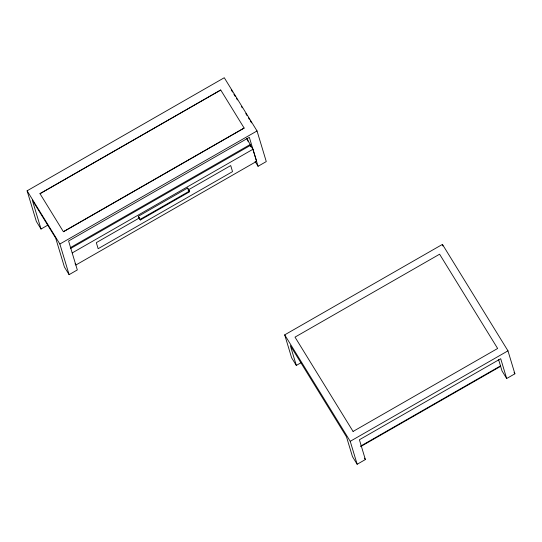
<?xml version="1.0" encoding="UTF-8"?>
<svg xmlns="http://www.w3.org/2000/svg" width="542" height="542" viewBox="0 0 542 542"><rect width="100%" height="100%" fill="white"/><g stroke="black" fill="none" stroke-linecap="round" stroke-linejoin="round"><path stroke-width="0.81" d="M47.872 225.106L41.023 229.036L36.348 221.434L27.1 190.811L224.273 77.736L257.037 130.954L266.278 161.57L258.067 166.286L255.086 161.448M39.993 193.704L220.716 89.986L244.137 128.061L63.4 231.719L39.979 193.636L220.736 90.047M258.067 166.286L249.327 137.336L68.583 240.994L77.323 269.943L69.112 274.652L59.864 244.029L257.037 130.954M70.277 247.708L250.289 144.47L246.624 138.522M70.528 248.541L250.54 145.31L252.972 149.26L256.623 161.353L75.887 265.011L75.074 263.69M72.235 252.918L252.972 149.26M138.285 216.312L187.579 188.047L189.449 191.089L189.646 191.732L140.351 219.998L138.285 216.312L140.351 219.998M139.646 217.796L96.313 242.647L98.143 248.697L232.538 171.624L230.716 165.574L188.115 189.998M140.161 219.354L189.449 191.089M301.108 362.679L296.318 365.43L291.637 357.828L284.699 334.861L442.441 244.401L507.969 350.837L514.9 373.804L506.682 378.512L502.007 370.911L498.613 359.671M353.059 431.452L497.637 348.479L439.596 254.205L295.004 337.131L353.045 431.398M506.682 378.512L500.706 358.716L359.4 439.752L365.376 459.555L357.164 464.264L350.227 441.303L507.969 350.837M360.647 446.093L500.49 365.897M360.776 446.527L500.618 366.331M514.046 372.422L514.9 373.804M231.224 89.877L232.552 92.032M233.873 94.179L235.201 96.334M236.522 98.488L237.403 99.918M241.38 106.374L242.26 107.811M245.797 113.549L247.118 115.697M248.446 117.851L249.327 119.287M250.214 120.717L251.535 122.871M250.011 144.877L250.79 146.144M364.529 458.173L365.376 459.555M284.699 334.861L350.227 441.303M189.646 191.732L187.579 188.047M357.164 464.264L352.483 456.662L346.501 436.859L290.336 345.627L296.318 365.43M27.1 190.811L59.864 244.029M69.112 274.652L64.43 267.05L55.691 238.101L32.283 200.086L41.023 229.036M442.441 244.401L442.916 245.987M250.289 144.47L251.027 146.923M244.137 128.061L63.4 231.719M247.24 138.325L248.283 141.787"/></g></svg>
